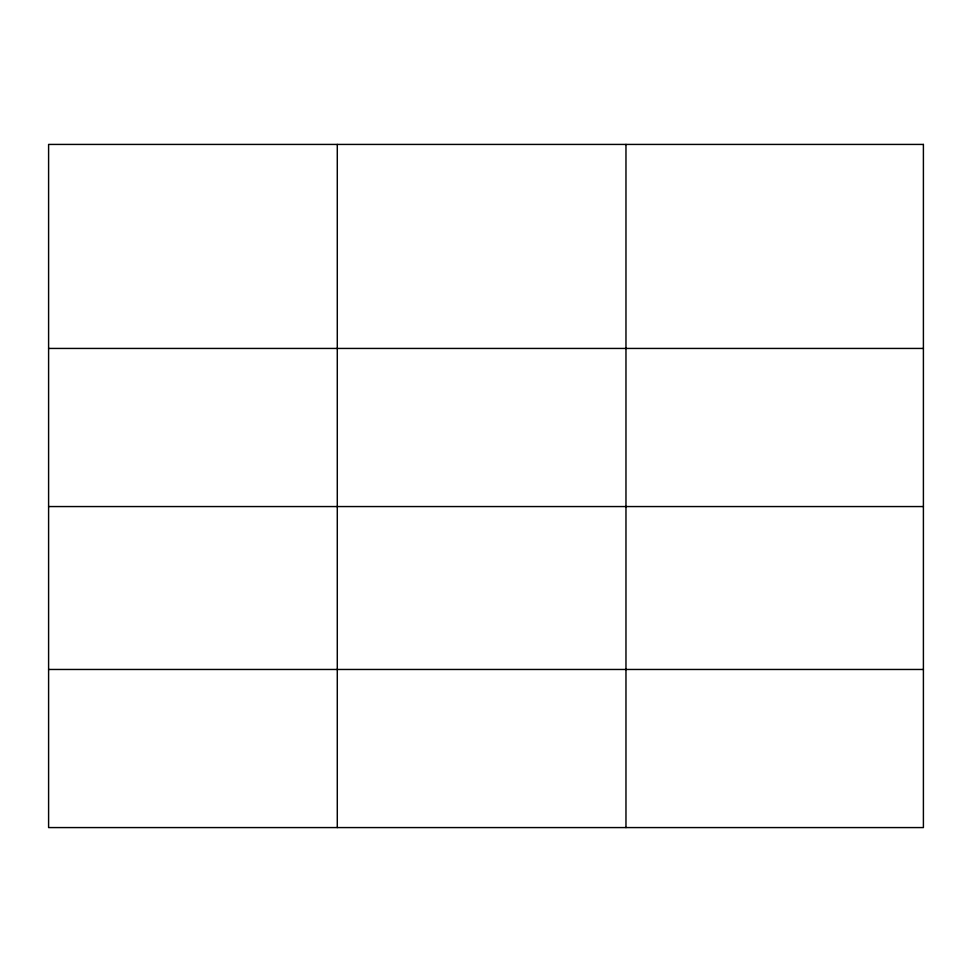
<?xml version="1.0" encoding="UTF-8"?>
<svg xmlns="http://www.w3.org/2000/svg" width="972" height="972" viewBox="0 0 972 972"><rect width="100%" height="100%" fill="white"/><g stroke="black" fill="none" stroke-linecap="round" stroke-linejoin="round"><path stroke-width="1.46" d="M48.6 348.438L923.4 348.438M48.6 506.558L923.4 506.558M48.6 669.465L923.4 669.465M625.968 144.427L625.968 827.573M337.284 144.427L337.284 827.573M923.4 144.427L48.6 144.427L48.6 827.573L923.4 827.573L923.4 144.427"/></g></svg>
